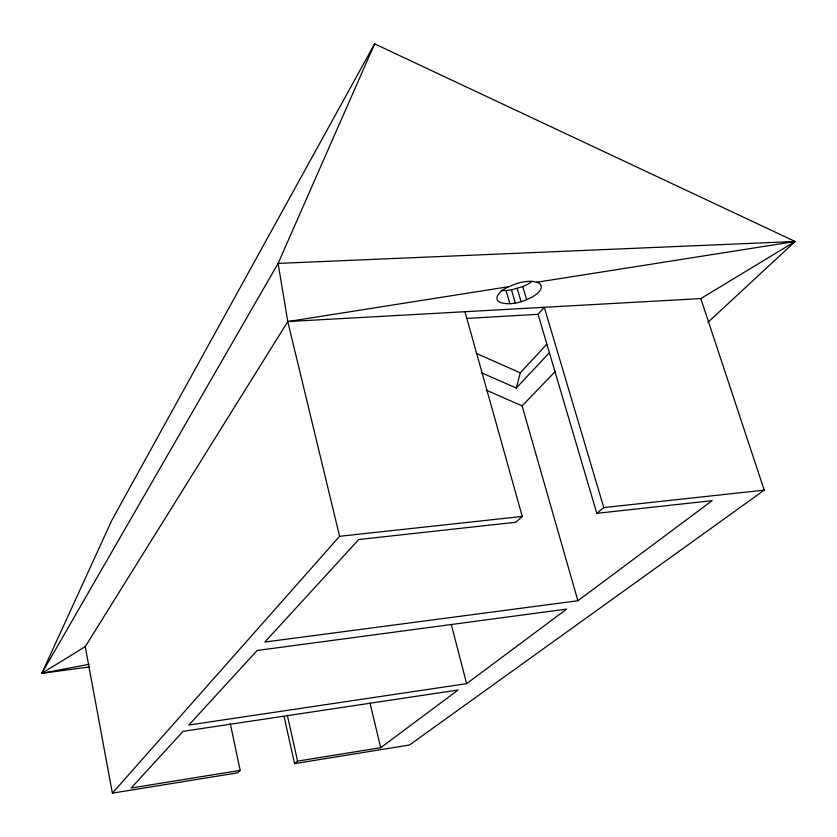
<?xml version="1.0" encoding="UTF-8"?>
<svg xmlns="http://www.w3.org/2000/svg" width="837" height="837" viewBox="0 0 837 837"><rect width="100%" height="100%" fill="white"/><g stroke="black" fill="none" stroke-linecap="round" stroke-linejoin="round"><path stroke-width="1.26" d="M481.652 372.842L516.262 388.044L520.3 372.821L546.843 344.164M708.029 322.276L795.15 241.485L374.62 43.859L278.104 263.404L41.85 673.304L89.653 666.932M89.266 664.254L41.85 673.304L111.719 520.499L374.62 43.859M85.238 646.635L287.782 321.565L278.104 263.404L795.15 241.485L700.81 298.589L287.782 321.565L339.602 536.297L112.378 793.141L85.238 646.635L41.85 673.304M538.065 314.304L544.291 307.284L603.77 507.578L596.812 513.343L538.065 314.304L466.994 318.405M516.262 388.044L549.344 352.795M464.985 311.72L522.246 516.439L515.791 522.246L358.759 539.52L264.879 642.042L577.886 600.746L522.11 405.861L555.496 371.241M230.238 723.325L240.167 770.396L237.415 772.875L112.378 793.141M284.12 716.618L294.551 763.616L297.564 761.126L380.699 747.703L458.111 690.002L183.104 731.329L131.2 788.004L240.167 770.396M466.638 683.651L566.68 609.085L257.147 650.475L188.859 725.041L466.638 683.651L451.3 624.538M577.886 600.746L712.182 500.652L596.812 513.343M700.81 298.589L764.223 490.147L409.471 745.003L294.551 763.616M508.812 286.672L506.259 287.918A23.038 9.343 -17.2 0 0 501.112 302.785C511.491 305.432 522.455 301.948 531.736 297.302A23.038 9.343 -17.2 0 0 537.417 282.383L533.514 281.494A23.038 9.259 -17.1 0 0 517.151 283.398L508.812 286.672L287.782 321.565M501.206 290.376A22.976 9.395 -17.1 0 0 506.05 290.491L511.512 289.853L522.78 286.568A22.976 9.395 -17.1 0 0 532.102 281.368M536.841 282.247L795.15 241.485M339.602 536.297L522.246 516.439M603.77 507.578L764.223 490.147M486.182 390.136L522.11 405.861M476.159 353.35L520.3 372.821M522.78 286.568L526.651 299.74M517.203 288.514L521.064 301.707M511.512 289.853L515.351 303.057M506.05 290.491L509.879 303.705M370.038 703.195L380.699 747.703M287.332 715.196L297.564 761.126"/></g></svg>
